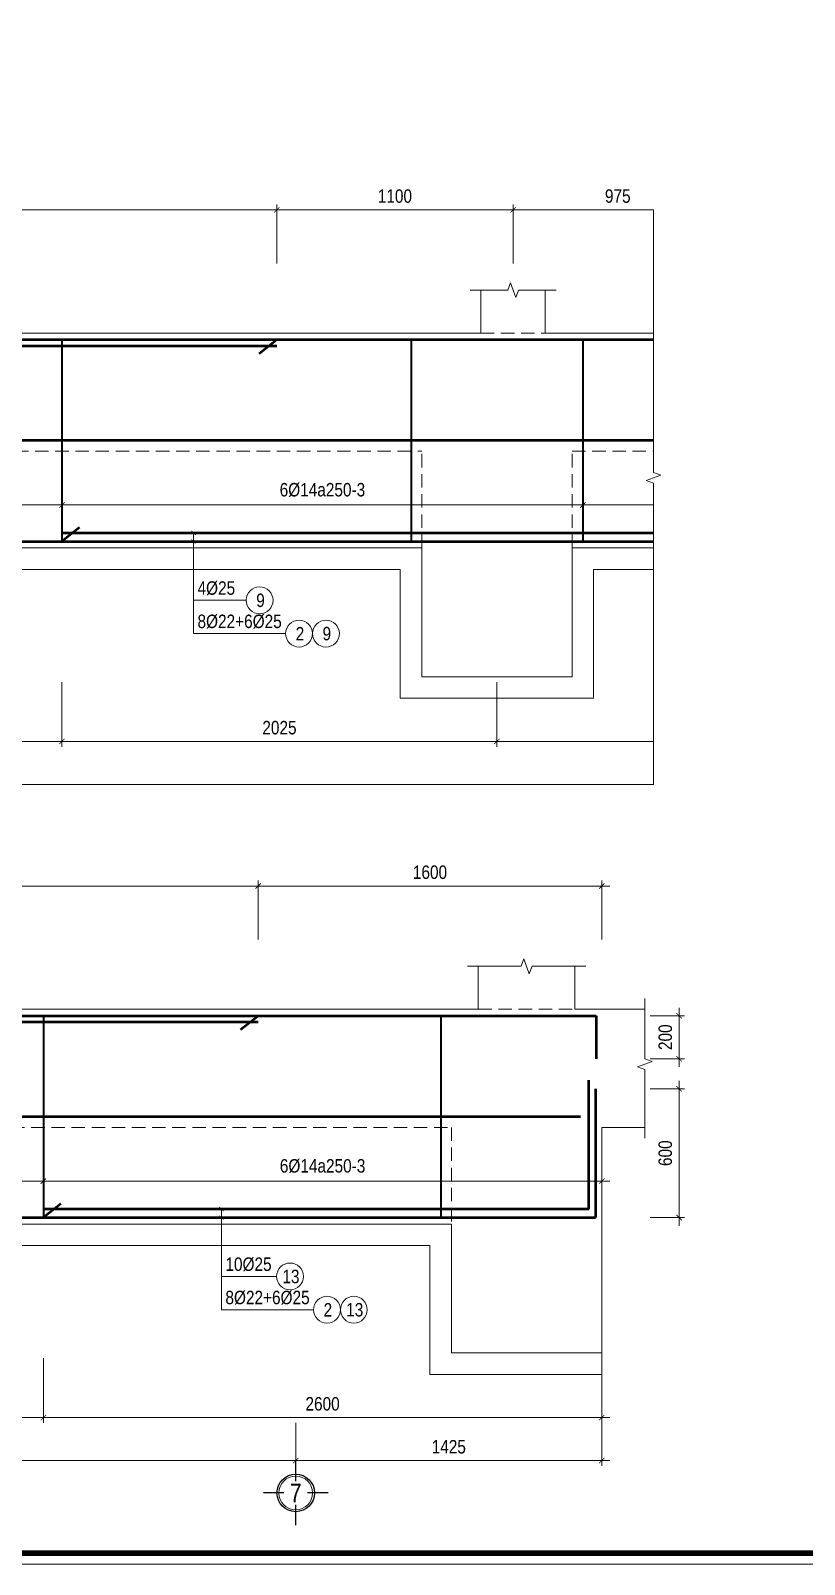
# Model space of a CAD drawing. Header units: millimetres. Extents: x 3014920 to 3563667, y -1638653 to -1356471.
# Drawn here: x 3051805 to 3055407, y -1620686 to -1613545 of the extents above; entities that cross this region are included whole.
import ezdxf
from ezdxf.enums import TextEntityAlignment as Align
from ezdxf.xclip import XClip

# ---------------------------------------------------------------- set-up
doc = ezdxf.new("R2010")
doc.units = ezdxf.units.MM
doc.header["$MEASUREMENT"] = 0
doc.header["$XCLIPFRAME"] = 0
doc.header["$PDMODE"] = 2
doc.linetypes.add('HIDDEN', pattern=[0.375, 0.25, -0.125])
doc.layers.get('0').update_dxf_attribs({"lineweight": 9})
doc.layers.get('Defpoints').update_dxf_attribs({"color": 10, "lineweight": 0})
for name, color, linetype, lineweight in [('2', 2, 'Continuous', 20), ('CDAI', 21, 'Continuous', 40), ('CTHEP', 50, 'Continuous', 50), ('DBAO', 90, 'Continuous', 13), ('DGIONG', 130, 'Continuous', 13), ('DMo', 9, 'HIDDEN', 9), ('KTH', 154, 'Continuous', 9), ('Net khuat', 8, 'HIDDEN', 13), ('TEXT', 7, 'Continuous', 15)]:
    doc.layers.add(name, color=color, linetype=linetype, lineweight=lineweight)
doc.layers.add('8', color=8, linetype='Continuous')
doc.styles.add('HELVECONDENSE', font='VHELVCN_0.TTF')
doc.styles.add('Star-HelCon', font='VHELVCN_0.TTF')
doc.styles.add('TTP-HelCon', font='VHELVCN_0.TTF')
doc.styles.add('VNI-HELVE-CONDENSE', font='VHELVCN_0.TTF')
doc.dimstyles.new('kc-25', dxfattribs={"dimtxt": 62.5, "dimasz": 20, "dimexe": 20, "dimexo": 50, "dimgap": 25, "dimtad": 3, "dimdec": 0, "dimzin": 0, "dimdsep": 46, "dimtxsty": 'VNI-HELVE-CONDENSE', "dimblk": 'DIM', "dimcen": 2.5, "dimclrd": 256, "dimclre": 154, "dimclrt": 7, "dimaunit": 1, "dimadec": 0, "dimazin": 0, "dimtfac": 1, "dimtdec": 0, "dimtix": 1, "dimtmove": 0, "dimatfit": 3, "dimldrblk": 'DOT', "dimfxl": 1, "dimtolj": 1, "dimtzin": 0, "dimarcsym": 0})
doc.dimstyles.new('TTP-25', dxfattribs={"dimscale": 25, "dimtxt": 2.5, "dimasz": 1, "dimexe": 1, "dimexo": 1, "dimgap": 0.09, "dimtad": 0, "dimdec": 4, "dimrnd": 1, "dimzin": 9, "dimdsep": 46, "dimtxsty": 'TTP-HelCon', "dimblk": 'ARCHTICK', "dimcen": 0.09, "dimdle": 1.5, "dimclrd": 256, "dimclre": 256, "dimclrt": 7, "dimadec": 0, "dimazin": 0, "dimtfac": 1, "dimtdec": 4, "dimtmove": 0, "dimatfit": 3, "dimldrblk": 'ARCHTICK', "dimfxl": 1, "dimtvp": 1, "dimtolj": 1, "dimtzin": 0, "dimarcsym": 0})

# ---------------------------------------------------------------- blocks, each defined once
blk = doc.blocks.new('_ArchTick')
at = {"color": 0, "linetype": 'ByBlock', "const_width": 0.15}
blk.add_lwpolyline([(-0.5, -0.5), (0.5, 0.5)], dxfattribs=at)
blk = doc.blocks.new('*D2544')
at = {"layer": 'Defpoints', "color": 0, "transparency": 16777216}
for p in [(12375, -1600), (14425, -1600), (12375, -1901)]:
    blk.add_point(p, dxfattribs=at)
at = {"layer": 'KTH', "lineweight": -2, "transparency": 16777216}
for p, q in [((12375, -1625), (12375, -1926)), ((14425, -1625), (14425, -1926)), ((14462.5, -1901), (12337.5, -1901))]:
    blk.add_line(p, q, dxfattribs=at)
at = {"layer": 'KTH', "lineweight": -2, "transparency": 16777216, "xscale": 25, "yscale": 25, "zscale": 25, "rotation": 180}
blk.add_blockref('_ArchTick', (12375, -1901), dxfattribs=at)
at = {"layer": 'KTH', "lineweight": -2, "transparency": 16777216, "xscale": 25, "yscale": 25, "zscale": 25}
blk.add_blockref('_ArchTick', (14425, -1901), dxfattribs=at)
at = {"layer": 'KTH', "color": 7, "transparency": 16777216, "insert": (13400, -1837.2), "char_height": 62.5, "attachment_point": 5, "style": 'TTP-HelCon'}
blk.add_mtext('\\A1;2050', dxfattribs=at)
blk = doc.blocks.new('*D2546')
at = {"layer": 'Defpoints', "color": 0, "transparency": 16777216}
for p in [(12450, 574), (12450, 300), (13425, 300)]:
    blk.add_point(p, dxfattribs=at)
at = {"layer": 'KTH', "lineweight": -2, "transparency": 16777216}
for p, q in [((13462.5, 574), (12412.5, 574)), ((12450, 325), (12450, 599)), ((13425, 325), (13425, 599))]:
    blk.add_line(p, q, dxfattribs=at)
at = {"layer": 'KTH', "lineweight": -2, "transparency": 16777216, "xscale": 25, "yscale": 25, "zscale": 25, "rotation": 180}
blk.add_blockref('_ArchTick', (12450, 574), dxfattribs=at)
at = {"layer": 'KTH', "lineweight": -2, "transparency": 16777216, "xscale": 25, "yscale": 25, "zscale": 25}
blk.add_blockref('_ArchTick', (13425, 574), dxfattribs=at)
at = {"layer": 'KTH', "color": 7, "transparency": 16777216, "insert": (12937.5, 637.8), "char_height": 62.5, "attachment_point": 5, "style": 'TTP-HelCon'}
blk.add_mtext('\\A1;975', dxfattribs=at)
blk = doc.blocks.new('*D2552')
at = {"layer": 'Defpoints', "color": 0, "transparency": 16777216}
for p in [(6300, -1901), (13700, -1901), (6300, -2101)]:
    blk.add_point(p, dxfattribs=at)
at = {"layer": 'KTH', "lineweight": -2, "transparency": 16777216}
for p, q in [((6300, -1926), (6300, -2126)), ((13700, -1926), (13700, -2126)), ((13737.5, -2101), (6262.5, -2101))]:
    blk.add_line(p, q, dxfattribs=at)
at = {"layer": 'KTH', "lineweight": -2, "transparency": 16777216, "xscale": 25, "yscale": 25, "zscale": 25, "rotation": 180}
blk.add_blockref('_ArchTick', (6300, -2101), dxfattribs=at)
at = {"layer": 'KTH', "lineweight": -2, "transparency": 16777216, "xscale": 25, "yscale": 25, "zscale": 25}
blk.add_blockref('_ArchTick', (13700, -2101), dxfattribs=at)
at = {"layer": 'KTH', "color": 7, "transparency": 16777216, "insert": (10000, -2037.2), "char_height": 62.5, "attachment_point": 5, "style": 'TTP-HelCon'}
blk.add_mtext('\\A1;7400', dxfattribs=at)
blk = doc.blocks.new('*D2556')
at = {"layer": 'Defpoints', "color": 0, "transparency": 16777216}
for p in [(12775, -602.9), (14425, -602.9), (12775, -800)]:
    blk.add_point(p, dxfattribs=at)
at = {"layer": 'KTH', "lineweight": -2, "transparency": 16777216}
for p, q in [((12775, -627.9), (12775, -825)), ((14425, -627.9), (14425, -825)), ((14462.5, -800), (12737.5, -800))]:
    blk.add_line(p, q, dxfattribs=at)
at = {"layer": 'KTH', "lineweight": -2, "transparency": 16777216, "xscale": 25, "yscale": 25, "zscale": 25, "rotation": 180}
blk.add_blockref('_ArchTick', (12775, -800), dxfattribs=at)
at = {"layer": 'KTH', "lineweight": -2, "transparency": 16777216, "xscale": 25, "yscale": 25, "zscale": 25}
blk.add_blockref('_ArchTick', (14425, -800), dxfattribs=at)
at = {"layer": 'KTH', "color": 7, "transparency": 16777216, "insert": (13600, -730.1), "char_height": 62.5, "attachment_point": 5, "style": 'TTP-HelCon'}
blk.add_mtext('\\A1;6Þ14a250-3', dxfattribs=at)
blk = doc.blocks.new('*D2557')
at = {"layer": 'Defpoints', "color": 0, "transparency": 16777216}
for p in [(22625, 574), (22625, 300), (24225, 300)]:
    blk.add_point(p, dxfattribs=at)
at = {"layer": 'KTH', "lineweight": -2, "transparency": 16777216}
for p, q in [((24262.5, 574), (22587.5, 574)), ((22625, 325), (22625, 599)), ((24225, 325), (24225, 599))]:
    blk.add_line(p, q, dxfattribs=at)
at = {"layer": 'KTH', "lineweight": -2, "transparency": 16777216, "xscale": 25, "yscale": 25, "zscale": 25, "rotation": 180}
blk.add_blockref('_ArchTick', (22625, 574), dxfattribs=at)
at = {"layer": 'KTH', "lineweight": -2, "transparency": 16777216, "xscale": 25, "yscale": 25, "zscale": 25}
blk.add_blockref('_ArchTick', (24225, 574), dxfattribs=at)
at = {"layer": 'KTH', "color": 7, "transparency": 16777216, "insert": (23425, 637.8), "char_height": 62.5, "attachment_point": 5, "style": 'TTP-HelCon'}
blk.add_mtext('\\A1;1600', dxfattribs=at)
blk = doc.blocks.new('dau truc')
blk.add_circle((0, 0), 180)
at = {"layer": '8'}
for p, q in [((0, 127), (0, 345)), ((-127, 0), (-345, 0)), ((0, -345), (0, -127)), ((345, 0), (127, 0))]:
    blk.add_line(p, q, dxfattribs=at)
blk.add_circle((0, 0), 200, dxfattribs=at)
at = {"layer": 'TEXT', "style": 'HELVECONDENSE'}
blk.add_attdef('A', text='', height=233, dxfattribs=at).set_placement((0, 0), align=Align.MIDDLE)
blk = doc.blocks.new('*D2558')
at = {"layer": 'Defpoints', "color": 0, "transparency": 16777216}
for p in [(22800, -1901), (24225, -1901), (24225, -2101)]:
    blk.add_point(p, dxfattribs=at)
at = {"layer": 'KTH', "lineweight": -2, "transparency": 16777216}
for p, q in [((22800, -1926), (22800, -2126)), ((24225, -1926), (24225, -2126)), ((22762.5, -2101), (24262.5, -2101))]:
    blk.add_line(p, q, dxfattribs=at)
at = {"layer": 'KTH', "lineweight": -2, "transparency": 16777216, "xscale": 25, "yscale": 25, "zscale": 25, "rotation": 180}
blk.add_blockref('_ArchTick', (22800, -2101), dxfattribs=at)
at = {"layer": 'KTH', "lineweight": -2, "transparency": 16777216, "xscale": 25, "yscale": 25, "zscale": 25}
blk.add_blockref('_ArchTick', (24225, -2101), dxfattribs=at)
at = {"layer": 'KTH', "color": 7, "transparency": 16777216, "insert": (23512.5, -2037.2), "char_height": 62.5, "attachment_point": 5, "style": 'TTP-HelCon'}
blk.add_mtext('\\A1;1425', dxfattribs=at)
blk = doc.blocks.new('*D2560')
at = {"layer": 'Defpoints', "color": 0, "transparency": 16777216}
for p in [(12775, -550), (10350, -602.9), (10350, -800)]:
    blk.add_point(p, dxfattribs=at)
at = {"layer": 'KTH', "lineweight": -2, "transparency": 16777216}
for p, q in [((10350, -627.9), (10350, -825)), ((12775, -575), (12775, -825)), ((12812.5, -800), (10312.5, -800))]:
    blk.add_line(p, q, dxfattribs=at)
at = {"layer": 'KTH', "lineweight": -2, "transparency": 16777216, "xscale": 25, "yscale": 25, "zscale": 25, "rotation": 180}
blk.add_blockref('_ArchTick', (10350, -800), dxfattribs=at)
at = {"layer": 'KTH', "lineweight": -2, "transparency": 16777216, "xscale": 25, "yscale": 25, "zscale": 25}
blk.add_blockref('_ArchTick', (12775, -800), dxfattribs=at)
at = {"layer": 'KTH', "color": 7, "transparency": 16777216, "insert": (11562.5, -730.1), "char_height": 62.5, "attachment_point": 5, "style": 'TTP-HelCon'}
blk.add_mtext('\\A1;6Þ14a250-3', dxfattribs=at)
blk = doc.blocks.new('*D2561')
at = {"layer": 'Defpoints', "color": 0, "transparency": 16777216}
for p in [(8700, -602.9), (10350, -602.9), (8700, -800)]:
    blk.add_point(p, dxfattribs=at)
at = {"layer": 'KTH', "lineweight": -2, "transparency": 16777216}
for p, q in [((8700, -627.9), (8700, -825)), ((10350, -627.9), (10350, -825)), ((10387.5, -800), (8662.5, -800))]:
    blk.add_line(p, q, dxfattribs=at)
at = {"layer": 'KTH', "lineweight": -2, "transparency": 16777216, "xscale": 25, "yscale": 25, "zscale": 25, "rotation": 180}
blk.add_blockref('_ArchTick', (8700, -800), dxfattribs=at)
at = {"layer": 'KTH', "lineweight": -2, "transparency": 16777216, "xscale": 25, "yscale": 25, "zscale": 25}
blk.add_blockref('_ArchTick', (10350, -800), dxfattribs=at)
at = {"layer": 'KTH', "color": 7, "transparency": 16777216, "insert": (9525, -730.1), "char_height": 62.5, "attachment_point": 5, "style": 'TTP-HelCon'}
blk.add_mtext('\\A1;6Þ14a300-3', dxfattribs=at)
blk = doc.blocks.new('*D2562')
at = {"layer": 'Defpoints', "color": 0, "transparency": 16777216}
for p in [(10350, -1600), (12375, -1600), (10350, -1901)]:
    blk.add_point(p, dxfattribs=at)
at = {"layer": 'KTH', "lineweight": -2, "transparency": 16777216}
for p, q in [((10350, -1625), (10350, -1926)), ((12375, -1625), (12375, -1926)), ((12412.5, -1901), (10312.5, -1901))]:
    blk.add_line(p, q, dxfattribs=at)
at = {"layer": 'KTH', "lineweight": -2, "transparency": 16777216, "xscale": 25, "yscale": 25, "zscale": 25, "rotation": 180}
blk.add_blockref('_ArchTick', (10350, -1901), dxfattribs=at)
at = {"layer": 'KTH', "lineweight": -2, "transparency": 16777216, "xscale": 25, "yscale": 25, "zscale": 25}
blk.add_blockref('_ArchTick', (12375, -1901), dxfattribs=at)
at = {"layer": 'KTH', "color": 7, "transparency": 16777216, "insert": (11362.5, -1837.2), "char_height": 62.5, "attachment_point": 5, "style": 'TTP-HelCon'}
blk.add_mtext('\\A1;2025', dxfattribs=at)
blk = doc.blocks.new('*D2563')
at = {"layer": 'Defpoints', "color": 0, "transparency": 16777216}
for p in [(8700, -1600), (10350, -1600), (10350, -1901)]:
    blk.add_point(p, dxfattribs=at)
at = {"layer": 'KTH', "lineweight": -2, "transparency": 16777216}
for p, q in [((8700, -1625), (8700, -1926)), ((10350, -1625), (10350, -1926)), ((8662.5, -1901), (10387.5, -1901))]:
    blk.add_line(p, q, dxfattribs=at)
at = {"layer": 'KTH', "lineweight": -2, "transparency": 16777216, "xscale": 25, "yscale": 25, "zscale": 25, "rotation": 180}
blk.add_blockref('_ArchTick', (8700, -1901), dxfattribs=at)
at = {"layer": 'KTH', "lineweight": -2, "transparency": 16777216, "xscale": 25, "yscale": 25, "zscale": 25}
blk.add_blockref('_ArchTick', (10350, -1901), dxfattribs=at)
at = {"layer": 'KTH', "color": 7, "transparency": 16777216, "insert": (9525, -1837.2), "char_height": 62.5, "attachment_point": 5, "style": 'TTP-HelCon'}
blk.add_mtext('\\A1;1650', dxfattribs=at)
blk = doc.blocks.new('DIM')
h = blk.add_hatch(color=1)
h.paths.add_polyline_path([(0.49, 0.29, 1), (0.29, 0.49), (-0.19, 0), (0.19, 0)])
h.paths.add_polyline_path([(0.19, 0), (-0.19, 0), (-0.49, -0.29, 1), (-0.29, -0.49)])
at = {"color": 9}
for p, q in [((-0.19, 0), (-1.5, 0)), ((0.19, 0), (1.5, 0))]:
    blk.add_line(p, q, dxfattribs=at)
at = {"color": 1}
for p, q in [((-0.49, -0.29), (0.29, 0.49)), ((-0.29, -0.49), (0.49, 0.29)), ((-0.19, 0), (0.19, 0))]:
    blk.add_line(p, q, dxfattribs=at)
blk.add_arc((-0.39, -0.39), 0.138, 135, 315, dxfattribs=at)
blk = doc.blocks.new('*D2569')
at = {"layer": 'Defpoints', "color": 0, "transparency": 16777216}
for p in [(11350, 574), (7700, 300), (11350, 300)]:
    blk.add_point(p, dxfattribs=at)
at = {"layer": 'KTH', "lineweight": -2, "transparency": 16777216}
for p, q in [((7662.5, 574), (11387.5, 574)), ((7700, 325), (7700, 599)), ((11350, 325), (11350, 599))]:
    blk.add_line(p, q, dxfattribs=at)
at = {"layer": 'KTH', "lineweight": -2, "transparency": 16777216, "xscale": 25, "yscale": 25, "zscale": 25, "rotation": 180}
blk.add_blockref('_ArchTick', (7700, 574), dxfattribs=at)
at = {"layer": 'KTH', "lineweight": -2, "transparency": 16777216, "xscale": 25, "yscale": 25, "zscale": 25}
blk.add_blockref('_ArchTick', (11350, 574), dxfattribs=at)
at = {"layer": 'KTH', "color": 7, "transparency": 16777216, "insert": (9525, 637.8), "char_height": 62.5, "attachment_point": 5, "style": 'TTP-HelCon'}
blk.add_mtext('\\A1;3650', dxfattribs=at)
blk = doc.blocks.new('*D2570')
at = {"layer": 'Defpoints', "color": 0, "transparency": 16777216}
for p in [(12450, 574), (11350, 300), (12450, 300)]:
    blk.add_point(p, dxfattribs=at)
at = {"layer": 'KTH', "lineweight": -2, "transparency": 16777216}
for p, q in [((11312.5, 574), (12487.5, 574)), ((11350, 325), (11350, 599)), ((12450, 325), (12450, 599))]:
    blk.add_line(p, q, dxfattribs=at)
at = {"layer": 'KTH', "lineweight": -2, "transparency": 16777216, "xscale": 25, "yscale": 25, "zscale": 25, "rotation": 180}
blk.add_blockref('_ArchTick', (11350, 574), dxfattribs=at)
at = {"layer": 'KTH', "lineweight": -2, "transparency": 16777216, "xscale": 25, "yscale": 25, "zscale": 25}
blk.add_blockref('_ArchTick', (12450, 574), dxfattribs=at)
at = {"layer": 'KTH', "color": 7, "transparency": 16777216, "insert": (11900, 637.8), "char_height": 62.5, "attachment_point": 5, "style": 'TTP-HelCon'}
blk.add_mtext('\\A1;1100', dxfattribs=at)
blk = doc.blocks.new('*D2573')
at = {"layer": 'Defpoints', "color": 0, "transparency": 16777216}
for p in [(19625, -1600), (21625, -1600), (21625, -1901)]:
    blk.add_point(p, dxfattribs=at)
at = {"layer": 'KTH', "lineweight": -2, "transparency": 16777216}
for p, q in [((19625, -1625), (19625, -1926)), ((21625, -1625), (21625, -1926)), ((19587.5, -1901), (21662.5, -1901))]:
    blk.add_line(p, q, dxfattribs=at)
at = {"layer": 'KTH', "lineweight": -2, "transparency": 16777216, "xscale": 25, "yscale": 25, "zscale": 25, "rotation": 180}
blk.add_blockref('_ArchTick', (19625, -1901), dxfattribs=at)
at = {"layer": 'KTH', "lineweight": -2, "transparency": 16777216, "xscale": 25, "yscale": 25, "zscale": 25}
blk.add_blockref('_ArchTick', (21625, -1901), dxfattribs=at)
at = {"layer": 'KTH', "color": 7, "transparency": 16777216, "insert": (20625, -1837.2), "char_height": 62.5, "attachment_point": 5, "style": 'TTP-HelCon'}
blk.add_mtext('\\A1;2000', dxfattribs=at)
blk = doc.blocks.new('*D2574')
at = {"layer": 'Defpoints', "color": 0, "transparency": 16777216}
for p in [(21625, -1600), (24225, -1600), (24225, -1901)]:
    blk.add_point(p, dxfattribs=at)
at = {"layer": 'KTH', "lineweight": -2, "transparency": 16777216}
for p, q in [((21625, -1625), (21625, -1926)), ((24225, -1625), (24225, -1926)), ((21587.5, -1901), (24262.5, -1901))]:
    blk.add_line(p, q, dxfattribs=at)
at = {"layer": 'KTH', "lineweight": -2, "transparency": 16777216, "xscale": 25, "yscale": 25, "zscale": 25, "rotation": 180}
blk.add_blockref('_ArchTick', (21625, -1901), dxfattribs=at)
at = {"layer": 'KTH', "lineweight": -2, "transparency": 16777216, "xscale": 25, "yscale": 25, "zscale": 25}
blk.add_blockref('_ArchTick', (24225, -1901), dxfattribs=at)
at = {"layer": 'KTH', "color": 7, "transparency": 16777216, "insert": (22925, -1837.2), "char_height": 62.5, "attachment_point": 5, "style": 'TTP-HelCon'}
blk.add_mtext('\\A1;2600', dxfattribs=at)
blk = doc.blocks.new('*D2575')
at = {"layer": 'Defpoints', "color": 0, "transparency": 16777216}
for p in [(24225, -550), (21625, -602.9), (24225, -800)]:
    blk.add_point(p, dxfattribs=at)
at = {"layer": 'KTH', "lineweight": -2, "transparency": 16777216}
for p, q in [((21625, -627.9), (21625, -825)), ((24225, -575), (24225, -825)), ((21587.5, -800), (24262.5, -800))]:
    blk.add_line(p, q, dxfattribs=at)
at = {"layer": 'KTH', "lineweight": -2, "transparency": 16777216, "xscale": 25, "yscale": 25, "zscale": 25, "rotation": 180}
blk.add_blockref('_ArchTick', (21625, -800), dxfattribs=at)
at = {"layer": 'KTH', "lineweight": -2, "transparency": 16777216, "xscale": 25, "yscale": 25, "zscale": 25}
blk.add_blockref('_ArchTick', (24225, -800), dxfattribs=at)
at = {"layer": 'KTH', "color": 7, "transparency": 16777216, "insert": (22925, -730.1), "char_height": 62.5, "attachment_point": 5, "style": 'TTP-HelCon'}
blk.add_mtext('\\A1;6Þ14a250-3', dxfattribs=at)
blk = doc.blocks.new('*D2576')
at = {"layer": 'Defpoints', "color": 0, "transparency": 16777216}
for p in [(19625, -602.9), (21625, -602.9), (21625, -800)]:
    blk.add_point(p, dxfattribs=at)
at = {"layer": 'KTH', "lineweight": -2, "transparency": 16777216}
for p, q in [((19625, -627.9), (19625, -825)), ((21625, -627.9), (21625, -825)), ((19587.5, -800), (21662.5, -800))]:
    blk.add_line(p, q, dxfattribs=at)
at = {"layer": 'KTH', "lineweight": -2, "transparency": 16777216, "xscale": 25, "yscale": 25, "zscale": 25, "rotation": 180}
blk.add_blockref('_ArchTick', (19625, -800), dxfattribs=at)
at = {"layer": 'KTH', "lineweight": -2, "transparency": 16777216, "xscale": 25, "yscale": 25, "zscale": 25}
blk.add_blockref('_ArchTick', (21625, -800), dxfattribs=at)
at = {"layer": 'KTH', "color": 7, "transparency": 16777216, "insert": (20625, -730.1), "char_height": 62.5, "attachment_point": 5, "style": 'TTP-HelCon'}
blk.add_mtext('\\A1;6Þ14a300-3', dxfattribs=at)
blk = doc.blocks.new('*D2577')
at = {"layer": 'Defpoints', "color": 0, "transparency": 16777216}
for p in [(18625, 574), (18625, 300), (22625, 300)]:
    blk.add_point(p, dxfattribs=at)
at = {"layer": 'KTH', "lineweight": -2, "transparency": 16777216}
for p, q in [((22662.5, 574), (18587.5, 574)), ((18625, 325), (18625, 599)), ((22625, 325), (22625, 599))]:
    blk.add_line(p, q, dxfattribs=at)
at = {"layer": 'KTH', "lineweight": -2, "transparency": 16777216, "xscale": 25, "yscale": 25, "zscale": 25, "rotation": 180}
blk.add_blockref('_ArchTick', (18625, 574), dxfattribs=at)
at = {"layer": 'KTH', "lineweight": -2, "transparency": 16777216, "xscale": 25, "yscale": 25, "zscale": 25}
blk.add_blockref('_ArchTick', (22625, 574), dxfattribs=at)
at = {"layer": 'KTH', "color": 7, "transparency": 16777216, "insert": (20625, 637.8), "char_height": 62.5, "attachment_point": 5, "style": 'TTP-HelCon'}
blk.add_mtext('\\A1;4000', dxfattribs=at)
blk = doc.blocks.new('*D2579')
at = {"layer": 'Defpoints', "color": 0, "transparency": 16777216}
for p in [(13700, -1901), (22800, -1901), (22800, -2101)]:
    blk.add_point(p, dxfattribs=at)
at = {"layer": 'KTH', "lineweight": -2, "transparency": 16777216}
for p, q in [((13700, -1926), (13700, -2126)), ((22800, -1926), (22800, -2126)), ((13662.5, -2101), (22837.5, -2101))]:
    blk.add_line(p, q, dxfattribs=at)
at = {"layer": 'KTH', "lineweight": -2, "transparency": 16777216, "xscale": 25, "yscale": 25, "zscale": 25, "rotation": 180}
blk.add_blockref('_ArchTick', (13700, -2101), dxfattribs=at)
at = {"layer": 'KTH', "lineweight": -2, "transparency": 16777216, "xscale": 25, "yscale": 25, "zscale": 25}
blk.add_blockref('_ArchTick', (22800, -2101), dxfattribs=at)
at = {"layer": 'KTH', "color": 7, "transparency": 16777216, "insert": (18250, -2037.2), "char_height": 62.5, "attachment_point": 5, "style": 'TTP-HelCon'}
blk.add_mtext('\\A1;9100', dxfattribs=at)
blk = doc.blocks.new('*D2582')
at = {"layer": 'Defpoints', "color": 0, "transparency": 16777216}
for p in [(24425, -370), (24425, -970), (24584.6, -970)]:
    blk.add_point(p, dxfattribs=at)
at = {"layer": 'KTH', "lineweight": -2, "transparency": 16777216}
for p, q in [((24584.6, -332.5), (24584.6, -1007.5)), ((24450, -370), (24609.6, -370)), ((24450, -970), (24609.6, -970))]:
    blk.add_line(p, q, dxfattribs=at)
at = {"layer": 'KTH', "lineweight": -2, "transparency": 16777216, "xscale": 25, "yscale": 25, "zscale": 25}
for p, rotation in [((24584.6, -370), 90), ((24584.6, -970), 270)]:
    blk.add_blockref('_ArchTick', p, dxfattribs=dict(at, rotation=rotation))
at = {"layer": 'KTH', "color": 7, "transparency": 16777216, "insert": (24520.7, -670), "char_height": 62.5, "attachment_point": 5, "rotation": 90, "style": 'TTP-HelCon'}
blk.add_mtext('\\A1;600', dxfattribs=at)
blk = doc.blocks.new('*D2583')
at = {"layer": 'Defpoints', "color": 0, "transparency": 16777216}
for p in [(24425, -30), (24425, -230), (24584.6, -230)]:
    blk.add_point(p, dxfattribs=at)
at = {"layer": 'KTH', "lineweight": -2, "transparency": 16777216}
for p, q in [((24584.6, 7.5), (24584.6, -267.5)), ((24450, -30), (24609.6, -30)), ((24450, -230), (24609.6, -230))]:
    blk.add_line(p, q, dxfattribs=at)
at = {"layer": 'KTH', "lineweight": -2, "transparency": 16777216, "xscale": 25, "yscale": 25, "zscale": 25}
for p, rotation in [((24584.6, -30), 90), ((24584.6, -230), 270)]:
    blk.add_blockref('_ArchTick', p, dxfattribs=dict(at, rotation=rotation))
at = {"layer": 'KTH', "color": 7, "transparency": 16777216, "insert": (24520.7, -130), "char_height": 62.5, "attachment_point": 5, "rotation": 90, "style": 'TTP-HelCon'}
blk.add_mtext('\\A1;200', dxfattribs=at)
blk = doc.blocks.new('*D455')
at = {"layer": 'Defpoints', "color": 0, "transparency": 16777216}
for p in [(23125, -1901), (33575, -1901), (33575, -2101)]:
    blk.add_point(p, dxfattribs=at)
at = {"layer": 'KTH', "lineweight": -2, "transparency": 16777216}
for p, q in [((23125, -1926), (23125, -2126)), ((33575, -1926), (33575, -2126)), ((23087.5, -2101), (33612.5, -2101))]:
    blk.add_line(p, q, dxfattribs=at)
at = {"layer": 'KTH', "lineweight": -2, "transparency": 16777216, "xscale": 25, "yscale": 25, "zscale": 25, "rotation": 180}
blk.add_blockref('_ArchTick', (23125, -2101), dxfattribs=at)
at = {"layer": 'KTH', "lineweight": -2, "transparency": 16777216, "xscale": 25, "yscale": 25, "zscale": 25}
blk.add_blockref('_ArchTick', (33575, -2101), dxfattribs=at)
at = {"layer": 'KTH', "color": 7, "transparency": 16777216, "insert": (28350, -2037.2), "char_height": 62.5, "attachment_point": 5, "style": 'TTP-HelCon'}
blk.add_mtext('\\A1;10450', dxfattribs=at)
blk = doc.blocks.new('CHG_XX_Khung ten')
blk.add_lwpolyline([(15, 579), (826, 579), (826, 15), (15, 15)], close=True)
at = {"color": 4, "linetype": 'Continuous', "const_width": 1}
blk.add_lwpolyline([(17, 577), (824, 577), (824, 17), (17, 17)], close=True, dxfattribs=at)
blk = doc.blocks.new('2Y-4')
at = {"layer": 'CDAI'}
for points in [[(10350.00001, -30), (10350.00001, -970)], [(11975.00001, -30), (11975.00001, -970)], [(12774.99993, -30), (12774.99993, -970)], [(21625, -30), (21625, -970)], [(23475, -30), (23475, -970)]]:
    blk.add_lwpolyline(points, dxfattribs=at)
at = {"layer": 'CTHEP'}
for p, q in [((11350.00001, -60), (7700.00158, -60)), ((11268.57411, -94.5255), (11350.00001, -30)), ((22625, -60), (18624.99993, -60)), ((22543.57411, -94.5255), (22625, -30)), ((24198.18843, -30), (24198.18843, -230)), ((24164.99998, -930), (24164.99998, -330.00001)), ((24194.99998, -370.00001), (24194.99998, -970)), ((24124.985, -500), (160, -500)), ((10431.4259, -905.4745), (10350.00001, -970)), ((21706.4259, -905.4745), (21625, -970))]:
    blk.add_line(p, q, dxfattribs=at)
for points in [[(130, -229.99859), (130, -30), (24198.18843, -30)], [(130, -970), (24194.99998, -970)], [(10350.00001, -930), (14424.99993, -930)], [(24164.99998, -930), (21625, -930)]]:
    blk.add_lwpolyline(points, dxfattribs=at)
at = {"layer": 'DBAO', "linetype": 'Continuous'}
for p, q in [((12300.00001, 200), (12300.00001, 0)), ((12599.99993, 0), (12599.99993, 200)), ((23650.00001, 200), (23650.00001, 0)), ((24099.9925, 200), (24099.9925, 0)), ((6750, 0), (12300.00001, 0)), ((12599.99993, 0), (17149.99993, 0)), ((17599.99993, 0), (23650.00001, 0)), ((22724.99246, 0), (23650.00001, 0)), ((24099.9925, 0), (24225.00001, 0)), ((24099.9925, 0), (24225.00001, 0)), ((24425.00001, 0), (24225.00001, 0)), ((24224.99999, -550), (24224.99998, -1000)), ((24425.00001, -550), (24225.00001, -550))]:
    blk.add_line(p, q, dxfattribs=at)
at = {"layer": 'DBAO', "linetype": 'Continuous', "flags": 128}
for points in [[(100, 0), (100, -1000), (12025.00001, -1000)], [(12725, -1000), (17025.00001, -1000)], [(17725, -1000), (23525, -1000)], [(100, -1100), (11925.00001, -1100)], [(12825, -1100), (16925.00001, -1100)], [(17825, -1100), (23424.99998, -1100)]]:
    blk.add_lwpolyline(points, dxfattribs=at)
at = {"layer": 'DBAO'}
for points in [[(12025.00001, -1000), (12025.00001, -1600), (12725, -1600), (12725, -1000)], [(23524.99998, -1000), (23524.99998, -1600), (24224.99998, -1600), (24224.99998, -1000)], [(11925.00001, -1100), (11925.00001, -1700), (12825, -1700), (12825, -1100)], [(23424.99998, -1100), (23424.99998, -1700), (24224.99998, -1700)], [(24224.99998, -1700), (24224.99998, -1600)]]:
    blk.add_lwpolyline(points, dxfattribs=at)
at = {"layer": 'DGIONG', "linetype": 'Continuous', "flags": 128}
for points in [[(12649.99993, 200), (12474.99997, 200), (12462.49997, 165.65653), (12437.49997, 234.34347), (12424.99997, 200), (12249.985, 200)], [(24149.9925, 200), (23899.98875, 200), (23887.48875, 165.65653), (23862.48875, 234.34347), (23849.98875, 200), (23599.985, 200)], [(24425.00001, -600), (24425.00001, -279.98875), (24390.65654, -267.48875), (24459.34347, -242.48875), (24425.00001, -229.98875), (24425.00001, 50.015)]]:
    blk.add_lwpolyline(points, dxfattribs=at)
at = {"layer": 'DGIONG'}
for centre in [(11270.0684, -1243.93133), (22773.5096, -1243.93133), (11453.7614, -1398.91228), (11578.7614, -1398.91228), (22945.45955, -1398.91228), (23070.45955, -1398.91228)]:
    blk.add_circle(centre, 62.5, dxfattribs=at)
at = {"layer": 'Net khuat', "ltscale": 250}
for p, q in [((12300.00001, 0), (12599.99993, 0)), ((23650.00001, 0), (24099.985, 0)), ((24099.985, 0), (24099.9925, 0)), ((7600.00158, -550), (12025.00001, -550)), ((12025.00001, -1000), (12025.00001, -550)), ((12725, -550), (17025.00001, -550)), ((12725, -1000), (12725, -550)), ((17725, -550), (23525, -550)), ((23525, -550), (23525, -1000))]:
    blk.add_line(p, q, dxfattribs=at)
at = {"layer": '2', "ltscale": 300}
ref = blk.add_blockref('dau truc', (22800, -2251.86454), dxfattribs=dict(at, xscale=0.436713129747659, yscale=0.436713129747659, zscale=0.436713129747659))
ref.add_attrib('A', '7', dxfattribs={"layer": 'TEXT', "height": 87.5, "style": 'HELVECONDENSE'}).set_placement((22800, -2251.86454), align=Align.MIDDLE)
at = {"layer": 'TEXT', "style": 'TTP-HelCon'}
for s, p in [('4Þ25', (10980.95352, -1218.07834, 0)), ('10Þ25', (22472.65167, -1218.07834, 0)), ('8Þ22+6Þ25', (10980.95352, -1373.05934, 0)), ('8Þ22+6Þ25', (22472.65167, -1373.05934, 0))]:
    blk.add_text(s, height=62.5, dxfattribs=at).set_placement(p)
at = {"layer": 'TEXT', "style": 'Star-HelCon'}
for s, p in [('9', (11274.23506, -1243.93133)), ('13', (22777.67627, -1243.93133)), ('2', (11457.92806, -1398.91228)), ('9', (11582.92806, -1398.91228)), ('2', (22949.62621, -1398.91228)), ('13', (23074.62621, -1398.91228))]:
    blk.add_text(s, height=62.5, dxfattribs=at).set_placement(p, align=Align.MIDDLE)
at = {"layer": 'KTH'}
for base, p1, p2, angle, picture, middle in [((11350.00001, 574.00461), (7700.00158, 300), (11350.00001, 300), 180, '*D2569', (9525.00079, 637.83794)), ((12449.99997, 574.00461), (11350.00001, 300), (12449.99997, 300), 180, '*D2570', (11899.99999, 637.83794)), ((24584.58208, -229.99861), (24425.00001, -30.00001), (24425.00001, -229.99861), 90, '*D2583', (24520.74875, -129.99931)), ((24584.58208, -970.00001), (24425.00001, -370.00001), (24425.00001, -970.00001), 90, '*D2582', (24520.74875, -670.00001)), ((10350.00008, -1901.04426), (12375, -1600), (10350.00008, -1600), 180, '*D2562', (11362.50004, -1837.21093)), ((12375, -1901.04426), (14424.99993, -1600), (12375, -1600), 180, '*D2544', (13399.99996, -1837.21093)), ((22800, -2101), (13700, -1901.04426), (22800, -1901.04426), 180, '*D2579', (18250, -2037.16667)), ((24225.00001, -2101), (22800, -1901.04426), (24225.00001, -1901.04426), 180, '*D2558', (23512.5, -2037.16667))]:
    dim = blk.add_linear_dim(base=base, p1=p1, p2=p2, angle=angle, dimstyle='TTP-25', override={"dimtmove": 1}, dxfattribs=at)
    dim.commit()
    dim.dimension.update_dxf_attribs({"geometry": picture, "text_midpoint": middle})
for base, p1, p2, picture, middle in [((12449.99997, 574.00461), (13424.99993, 300), (12449.99997, 300), '*D2546', (12937.49995, 637.83794)), ((18624.99993, 574.00461), (22625, 300), (18624.99993, 300), '*D2577', (20624.99996, 637.83794)), ((22625, 574.00461), (24225.00001, 300), (22625, 300), '*D2557', (23425, 637.83794)), ((10350.00008, -1901.04426), (8700.00158, -1600), (10350.00008, -1600), '*D2563', (9525.00083, -1837.21093)), ((21625, -1901.04426), (19624.99993, -1600), (21625, -1600), '*D2573', (20624.99996, -1837.21093)), ((24224.99998, -1901.04426), (21625, -1600), (24224.99998, -1600), '*D2574', (22924.99999, -1837.21093)), ((6300.00181, -2101), (13700, -1901.04426), (6300.00181, -1901.04426), '*D2552', (10000.0009, -2037.16667))]:
    dim = blk.add_linear_dim(base=base, p1=p1, p2=p2, dimstyle='TTP-25', override={"dimtmove": 1}, dxfattribs=at)
    dim.commit()
    dim.dimension.update_dxf_attribs({"geometry": picture, "text_midpoint": middle})
for base, p1, p2, text, picture, middle in [((10350.00001, -800), (12774.99993, -550), (10350.00001, -602.86333), '6Þ14a250-3', '*D2560', (11562.49997, -730.08334)), ((8700.00158, -800), (10350.00001, -602.86333), (8700.00158, -602.86333), '6Þ14a300-3', '*D2561', (9525.00079, -730.08334)), ((12774.99993, -800), (14424.99993, -602.86333), (12774.99993, -602.86333), '6Þ14a250-3', '*D2556', (13599.99993, -730.08334))]:
    dim = blk.add_linear_dim(base=base, p1=p1, p2=p2, angle=180, text=text, dimstyle='TTP-25', override={"dimtmove": 1}, dxfattribs=at)
    dim.commit()
    dim.dimension.update_dxf_attribs({"geometry": picture, "text_midpoint": middle})
for base, p1, p2, text, picture, middle in [((24224.99999, -800), (21625, -602.86333), (24224.99999, -550), '6Þ14a250-3', '*D2575', (22925, -730.08334)), ((21625, -800), (19624.99993, -602.86333), (21625, -602.86333), '6Þ14a300-3', '*D2576', (20624.99996, -730.08334))]:
    dim = blk.add_linear_dim(base=base, p1=p1, p2=p2, text=text, dimstyle='TTP-25', override={"dimtmove": 1}, dxfattribs=at)
    dim.commit()
    dim.dimension.update_dxf_attribs({"geometry": picture, "text_midpoint": middle})
at = {"layer": 'DGIONG'}
for points in [[(10962.44172, -930), (10962.44149, -1243.93128), (11207.5684, -1243.93128)], [(10962.44167, -970), (10962.44149, -1398.91228), (11391.2614, -1398.91228)], [(22454.13987, -930), (22454.13964, -1243.93128), (22711.0096, -1243.93128)], [(22454.13982, -970), (22454.13964, -1398.91228), (22882.95955, -1398.91228)]]:
    blk.add_leader(points, dimstyle='kc-25', override={"dimtad": 0, "dimldrblk": 'ArchTick', "dimfxl": 100, "dimarcsym": 1}, dxfattribs=at)
blk = doc.blocks.new('2Y-5')
at = {"layer": 'CTHEP'}
blk.add_line((55785, -500), (100, -500), dxfattribs=at)
for points in [[(25, -230), (25, -30), (55895, -30), (55895, -230)], [(25, -370), (25, -970), (55895, -970), (55895, -370)]]:
    blk.add_lwpolyline(points, dxfattribs=at)
at = {"layer": 'DBAO', "linetype": 'Continuous', "flags": 128}
blk.add_lwpolyline([(55925, 0), (55925, -1000), (32050, -1000)], dxfattribs=at)
at = {"layer": 'KTH'}
dim = blk.add_linear_dim(base=(33574.99999, -2101), p1=(23124.99999, -1901.04426), p2=(33574.99999, -1901.04426), angle=180, dimstyle='TTP-25', override={"dimtmove": 1}, dxfattribs=at)
dim.commit()
dim.dimension.update_dxf_attribs({"geometry": '*D455', "text_midpoint": (28349.99999, -2037.16667)})

msp = doc.modelspace()

# ---------------------------------------------------------------- linework, layer by layer
at = {"layer": 'DGIONG', "linetype": 'Continuous', "elevation": 0, "flags": 128}
msp.add_lwpolyline([(3054704.79906, -1617054.29549), (3054704.79914, -1615651.86382), (3054670.45568, -1615639.36382), (3054739.14261, -1615614.36382), (3054704.79914, -1615601.86382), (3054704.79904, -1614379.29088)], dxfattribs=at)

# ---------------------------------------------------------------- block references
at = {"layer": 'DMo'}
ref = msp.add_blockref('2Y-5', (3031790.42285, -1613996.95808), dxfattribs=at)
XClip(ref).set_block_clipping_path([(31192.3179124291, -2848.175719979), (45193.0462417221, 779.5894033799)])
ref = msp.add_blockref('2Y-4', (3041600.627, -1614953.29549), dxfattribs=at)
XClip(ref).set_block_clipping_path([(-758.5347896223, -2450.0709740298), (13104.1720620459, 893.4763510681)])
ref = msp.add_blockref('2Y-5', (3021131.82276, -1617711.23708), dxfattribs=at)
XClip(ref).set_block_clipping_path([(41778.726174139, -2594.245122293), (56471.7599720033, 964.7246458821)])
ref = msp.add_blockref('2Y-4', (3030238.90149, -1618101.32837), dxfattribs=at)
XClip(ref).set_block_clipping_path([(11820.9600309897, -2584.187936231), (24823.245712528, 811.659365624)])

# ---------------------------------------------------------------- next in the draw order: block references
at = {"color": 5, "xscale": 25.92478421704392, "yscale": 25.92478421704392, "zscale": 25.92478421704392}
msp.add_blockref('CHG_XX_Khung ten', (3040401.37088, -1621074.38806), dxfattribs=at)

doc.saveas('drawing.dxf')
